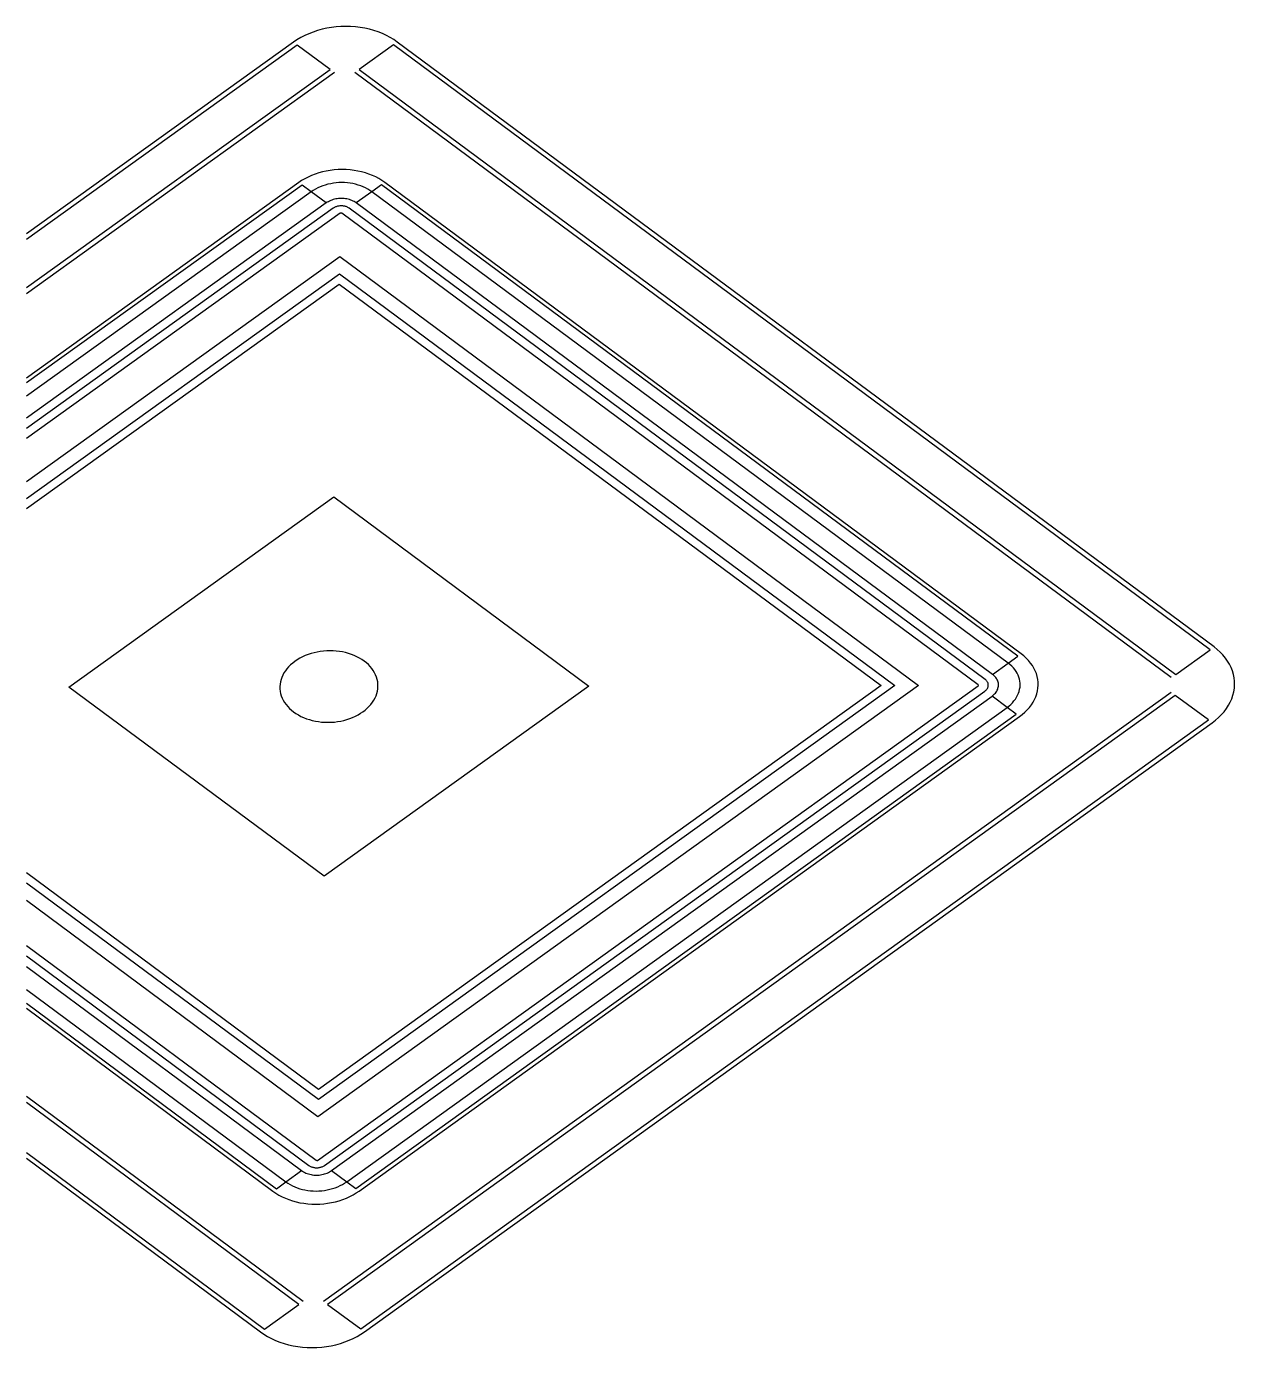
# Model space of a CAD drawing. Extents: x -83 to 83, y -28 to 43.
# Drawn here: x -83.229 to -81.992, y 5.02 to 6.372 of the extents above; entities that cross this region are included whole.
import ezdxf

# ---------------------------------------------------------------- set-up
doc = ezdxf.new("R2010")
doc.units = 0
doc.layers.get('0').update_dxf_attribs({"linetype": 'CONTINUOUS'})

msp = doc.modelspace()

# ---------------------------------------------------------------- linework, layer by layer
for p, q in [((-82.9306, 6.3674), (-82.9352, 6.3659)), ((-82.926, 6.3687), (-82.9306, 6.3674)), ((-82.9213, 6.3698), (-82.926, 6.3687)), ((-82.9164, 6.3706), (-82.9213, 6.3698)), ((-82.9116, 6.3712), (-82.9164, 6.3706)), ((-82.9067, 6.3715), (-82.9116, 6.3712)), ((-82.9017, 6.3717), (-82.9067, 6.3715)), ((-82.8968, 6.3716), (-82.9017, 6.3717)), ((-82.8919, 6.3712), (-82.8968, 6.3716)), ((-82.8871, 6.3706), (-82.8919, 6.3712)), ((-82.8823, 6.3698), (-82.8871, 6.3706)), ((-82.8776, 6.3688), (-82.8823, 6.3698)), ((-82.8731, 6.3675), (-82.8776, 6.3688)), ((-82.8686, 6.3661), (-82.8731, 6.3675)), ((-82.9553, 6.3555), (-83.2286, 6.1595)), ((-82.9517, 6.358), (-82.9553, 6.3555)), ((-82.9478, 6.3602), (-82.9517, 6.358)), ((-82.9438, 6.3623), (-82.9478, 6.3602)), ((-82.9395, 6.3642), (-82.9438, 6.3623)), ((-82.9352, 6.3659), (-82.9395, 6.3642)), ((-82.8643, 6.3644), (-82.8686, 6.3661)), ((-82.8602, 6.3625), (-82.8643, 6.3644)), ((-82.8562, 6.3604), (-82.8602, 6.3625)), ((-82.8525, 6.3582), (-82.8562, 6.3604)), ((-82.849, 6.3557), (-82.8525, 6.3582)), ((-82.0132, 5.7368), (-82.849, 6.3557)), ((-82.9515, 6.3526), (-83.2286, 6.1538)), ((-82.9177, 6.3276), (-82.9515, 6.3526)), ((-82.853, 6.3528), (-82.8881, 6.3277)), ((-82.0173, 5.7339), (-82.853, 6.3528)), ((-83.2286, 6.1046), (-82.9177, 6.3276)), ((-82.8881, 6.3277), (-82.0523, 5.7087)), ((-82.9133, 6.3244), (-83.2286, 6.0982)), ((-82.0569, 5.7054), (-82.8926, 6.3244)), ((-82.9368, 6.2191), (-82.9403, 6.2175)), ((-82.9332, 6.2205), (-82.9368, 6.2191)), ((-82.9294, 6.2217), (-82.9332, 6.2205)), ((-82.9256, 6.2228), (-82.9294, 6.2217)), ((-82.9217, 6.2237), (-82.9256, 6.2228)), ((-82.9177, 6.2243), (-82.9217, 6.2237)), ((-82.9136, 6.2248), (-82.9177, 6.2243)), ((-82.9096, 6.2251), (-82.9136, 6.2248)), ((-82.9055, 6.2252), (-82.9096, 6.2251)), ((-82.9014, 6.2252), (-82.9055, 6.2252)), ((-82.8974, 6.2249), (-82.9014, 6.2252)), ((-82.8933, 6.2244), (-82.8974, 6.2249)), ((-82.8894, 6.2237), (-82.8933, 6.2244)), ((-82.8855, 6.2229), (-82.8894, 6.2237)), ((-82.8817, 6.2218), (-82.8855, 6.2229)), ((-82.878, 6.2206), (-82.8817, 6.2218)), ((-82.8745, 6.2192), (-82.878, 6.2206)), ((-82.8711, 6.2177), (-82.8745, 6.2192)), ((-82.9499, 6.2119), (-83.2286, 6.0119)), ((-82.9465, 6.2094), (-83.2286, 6.007)), ((-82.9469, 6.2139), (-82.9499, 6.2119)), ((-82.9437, 6.2158), (-82.9469, 6.2139)), ((-82.9371, 6.2024), (-82.9465, 6.2094)), ((-82.9403, 6.2175), (-82.9437, 6.2158)), ((-82.9327, 6.2052), (-82.935, 6.2038)), ((-82.9304, 6.2064), (-82.9327, 6.2052)), ((-82.9279, 6.2075), (-82.9304, 6.2064)), ((-82.9253, 6.2085), (-82.9279, 6.2075)), ((-82.9227, 6.2094), (-82.9253, 6.2085)), ((-82.92, 6.2101), (-82.9227, 6.2094)), ((-82.9172, 6.2107), (-82.92, 6.2101)), ((-82.9144, 6.2112), (-82.9172, 6.2107)), ((-82.9116, 6.2116), (-82.9144, 6.2112)), ((-82.9087, 6.2118), (-82.9116, 6.2116)), ((-82.9058, 6.2118), (-82.9087, 6.2118)), ((-82.903, 6.2118), (-82.9058, 6.2118)), ((-82.9001, 6.2116), (-82.903, 6.2118)), ((-82.8973, 6.2112), (-82.9001, 6.2116)), ((-82.8945, 6.2108), (-82.8973, 6.2112)), ((-82.8917, 6.2102), (-82.8945, 6.2108)), ((-82.8891, 6.2094), (-82.8917, 6.2102)), ((-82.8865, 6.2086), (-82.8891, 6.2094)), ((-82.884, 6.2076), (-82.8865, 6.2086)), ((-82.8816, 6.2065), (-82.884, 6.2076)), ((-82.8792, 6.2053), (-82.8816, 6.2065)), ((-82.8771, 6.2039), (-82.8792, 6.2053)), ((-82.8653, 6.2095), (-82.875, 6.2025)), ((-82.8678, 6.2159), (-82.8711, 6.2177)), ((-82.8647, 6.214), (-82.8678, 6.2159)), ((-82.2141, 5.7272), (-82.8653, 6.2095)), ((-82.8617, 6.212), (-82.8647, 6.214)), ((-82.2106, 5.7297), (-82.8617, 6.212)), ((-82.9371, 6.2024), (-83.2286, 5.9933)), ((-82.935, 6.2038), (-82.9371, 6.2024)), ((-82.9217, 6.191), (-82.9371, 6.2024)), ((-82.9207, 6.1917), (-82.9217, 6.191)), ((-82.9195, 6.1923), (-82.9207, 6.1917)), ((-82.9184, 6.1929), (-82.9195, 6.1923)), ((-82.9171, 6.1935), (-82.9184, 6.1929)), ((-82.9159, 6.194), (-82.9171, 6.1935)), ((-82.9146, 6.1944), (-82.9159, 6.194)), ((-82.9132, 6.1948), (-82.9146, 6.1944)), ((-82.9119, 6.1951), (-82.9132, 6.1948)), ((-82.9105, 6.1953), (-82.9119, 6.1951)), ((-82.9091, 6.1955), (-82.9105, 6.1953)), ((-82.9077, 6.1956), (-82.9091, 6.1955)), ((-82.9062, 6.1956), (-82.9077, 6.1956)), ((-82.9048, 6.1956), (-82.9062, 6.1956)), ((-82.9034, 6.1955), (-82.9048, 6.1956)), ((-82.902, 6.1953), (-82.9034, 6.1955)), ((-82.9006, 6.1951), (-82.902, 6.1953)), ((-82.8993, 6.1948), (-82.9006, 6.1951)), ((-82.898, 6.1944), (-82.8993, 6.1948)), ((-82.8967, 6.194), (-82.898, 6.1944)), ((-82.8954, 6.1935), (-82.8967, 6.194)), ((-82.8942, 6.193), (-82.8954, 6.1935)), ((-82.8931, 6.1924), (-82.8942, 6.193)), ((-82.892, 6.1917), (-82.8931, 6.1924)), ((-82.891, 6.191), (-82.892, 6.1917)), ((-82.875, 6.2025), (-82.891, 6.191)), ((-82.875, 6.2025), (-82.8771, 6.2039)), ((-82.2239, 5.7202), (-82.875, 6.2025)), ((-82.9217, 6.191), (-83.2286, 5.9708)), ((-82.9145, 6.1857), (-83.2286, 5.9603)), ((-82.9075, 6.1805), (-83.2286, 5.9501)), ((-82.914, 6.186), (-82.9145, 6.1857)), ((-82.9134, 6.1864), (-82.914, 6.186)), ((-82.9128, 6.1867), (-82.9134, 6.1864)), ((-82.9121, 6.187), (-82.9128, 6.1867)), ((-82.9115, 6.1872), (-82.9121, 6.187)), ((-82.9108, 6.1875), (-82.9115, 6.1872)), ((-82.9101, 6.1877), (-82.9108, 6.1875)), ((-82.9094, 6.1878), (-82.9101, 6.1877)), ((-82.9087, 6.1879), (-82.9094, 6.1878)), ((-82.9079, 6.188), (-82.9087, 6.1879)), ((-82.9072, 6.1881), (-82.9079, 6.188)), ((-82.9065, 6.1807), (-82.9075, 6.1805)), ((-82.9064, 6.1881), (-82.9072, 6.1881)), ((-82.9057, 6.1805), (-82.9065, 6.1807)), ((-82.9057, 6.1881), (-82.9064, 6.1881)), ((-82.9049, 6.188), (-82.9057, 6.1881)), ((-82.2546, 5.6981), (-82.9057, 6.1805)), ((-82.9042, 6.1879), (-82.9049, 6.188)), ((-82.9035, 6.1878), (-82.9042, 6.1879)), ((-82.9028, 6.1877), (-82.9035, 6.1878)), ((-82.9021, 6.1875), (-82.9028, 6.1877)), ((-82.9014, 6.1873), (-82.9021, 6.1875)), ((-82.9008, 6.187), (-82.9014, 6.1873)), ((-82.9001, 6.1867), (-82.9008, 6.187)), ((-82.8995, 6.1864), (-82.9001, 6.1867)), ((-82.899, 6.1861), (-82.8995, 6.1864)), ((-82.8984, 6.1857), (-82.899, 6.1861)), ((-82.2473, 5.7034), (-82.8984, 6.1857)), ((-82.2399, 5.7087), (-82.891, 6.191)), ((-83.2286, 5.9059), (-82.9078, 6.1361)), ((-82.9078, 6.1361), (-82.3156, 5.6974)), ((-83.2286, 5.8886), (-82.9082, 6.1185)), ((-82.9082, 6.1185), (-82.3397, 5.6973)), ((-83.2286, 5.8784), (-82.9085, 6.1081)), ((-82.9085, 6.1081), (-82.3539, 5.6973)), ((-83.1851, 5.6957), (-82.914, 5.8902)), ((-82.914, 5.8902), (-82.6529, 5.6967)), ((-82.9278, 5.7321), (-82.9311, 5.7315)), ((-82.9246, 5.7325), (-82.9278, 5.7321)), ((-82.9213, 5.7327), (-82.9246, 5.7325)), ((-82.918, 5.7328), (-82.9213, 5.7327)), ((-82.9148, 5.7327), (-82.918, 5.7328)), ((-82.9115, 5.7325), (-82.9148, 5.7327)), ((-82.9083, 5.7321), (-82.9115, 5.7325)), ((-82.9051, 5.7316), (-82.9083, 5.7321)), ((-82.0523, 5.7087), (-82.0173, 5.7339)), ((-82.0099, 5.7341), (-82.0132, 5.7368)), ((-82.0069, 5.7314), (-82.0099, 5.7341)), ((-82.9582, 5.7184), (-82.9602, 5.7165)), ((-82.9561, 5.7203), (-82.9582, 5.7184)), ((-82.9538, 5.722), (-82.9561, 5.7203)), ((-82.9514, 5.7237), (-82.9538, 5.722)), ((-82.9488, 5.7252), (-82.9514, 5.7237)), ((-82.9461, 5.7266), (-82.9488, 5.7252)), ((-82.9433, 5.7279), (-82.9461, 5.7266)), ((-82.9403, 5.729), (-82.9433, 5.7279)), ((-82.9373, 5.73), (-82.9403, 5.729)), ((-82.9342, 5.7308), (-82.9373, 5.73)), ((-82.9311, 5.7315), (-82.9342, 5.7308)), ((-82.902, 5.7309), (-82.9051, 5.7316)), ((-82.8989, 5.7301), (-82.902, 5.7309)), ((-82.8959, 5.7291), (-82.8989, 5.7301)), ((-82.8931, 5.7279), (-82.8959, 5.7291)), ((-82.8903, 5.7267), (-82.8931, 5.7279)), ((-82.8877, 5.7253), (-82.8903, 5.7267)), ((-82.8852, 5.7238), (-82.8877, 5.7253)), ((-82.8828, 5.7222), (-82.8852, 5.7238)), ((-82.8806, 5.7204), (-82.8828, 5.7222)), ((-82.8786, 5.7186), (-82.8806, 5.7204)), ((-82.8767, 5.7166), (-82.8786, 5.7186)), ((-82.2399, 5.7087), (-82.2239, 5.7202)), ((-82.2239, 5.7202), (-82.2141, 5.7272)), ((-82.222, 5.7187), (-82.2239, 5.7202)), ((-82.2202, 5.7171), (-82.222, 5.7187)), ((-82.2079, 5.7276), (-82.2106, 5.7297)), ((-82.2054, 5.7253), (-82.2079, 5.7276)), ((-82.2031, 5.7228), (-82.2054, 5.7253)), ((-82.201, 5.7203), (-82.2031, 5.7228)), ((-82.1991, 5.7177), (-82.201, 5.7203)), ((-82.0041, 5.7285), (-82.0069, 5.7314)), ((-82.0016, 5.7254), (-82.0041, 5.7285)), ((-81.9993, 5.7222), (-82.0016, 5.7254)), ((-81.9974, 5.719), (-81.9993, 5.7222)), ((-81.9957, 5.7156), (-81.9974, 5.719)), ((-82.9672, 5.7056), (-82.968, 5.7033)), ((-82.9662, 5.7079), (-82.9672, 5.7056)), ((-82.965, 5.7101), (-82.9662, 5.7079)), ((-82.9636, 5.7123), (-82.965, 5.7101)), ((-82.962, 5.7144), (-82.9636, 5.7123)), ((-82.9602, 5.7165), (-82.962, 5.7144)), ((-82.8751, 5.7146), (-82.8767, 5.7166)), ((-82.8736, 5.7125), (-82.8751, 5.7146)), ((-82.8723, 5.7103), (-82.8736, 5.7125)), ((-82.8712, 5.7081), (-82.8723, 5.7103)), ((-82.8703, 5.7058), (-82.8712, 5.7081)), ((-82.8696, 5.7034), (-82.8703, 5.7058)), ((-82.2389, 5.708), (-82.2399, 5.7087)), ((-82.2381, 5.7072), (-82.2389, 5.708)), ((-82.2373, 5.7063), (-82.2381, 5.7072)), ((-82.2365, 5.7054), (-82.2373, 5.7063)), ((-82.2359, 5.7045), (-82.2365, 5.7054)), ((-82.2185, 5.7154), (-82.2202, 5.7171)), ((-82.2171, 5.7136), (-82.2185, 5.7154)), ((-82.2158, 5.7117), (-82.2171, 5.7136)), ((-82.2146, 5.7098), (-82.2158, 5.7117)), ((-82.2136, 5.7079), (-82.2146, 5.7098)), ((-82.2129, 5.7059), (-82.2136, 5.7079)), ((-82.2123, 5.7038), (-82.2129, 5.7059)), ((-82.1975, 5.715), (-82.1991, 5.7177)), ((-82.1961, 5.7122), (-82.1975, 5.715)), ((-82.195, 5.7094), (-82.1961, 5.7122)), ((-82.1941, 5.7065), (-82.195, 5.7094)), ((-82.1936, 5.7035), (-82.1941, 5.7065)), ((-81.9944, 5.7122), (-81.9957, 5.7156)), ((-81.9933, 5.7087), (-81.9944, 5.7122)), ((-81.9926, 5.7052), (-81.9933, 5.7087)), ((-81.9922, 5.7016), (-81.9926, 5.7052)), ((-82.9239, 5.5021), (-83.1851, 5.6957)), ((-82.969, 5.6985), (-82.9692, 5.6961)), ((-82.9692, 5.6961), (-82.9691, 5.6937)), ((-82.9691, 5.6937), (-82.9688, 5.6913)), ((-82.9686, 5.7009), (-82.969, 5.6985)), ((-82.9688, 5.6913), (-82.9684, 5.689)), ((-82.968, 5.7033), (-82.9686, 5.7009)), ((-82.9307, 5.2113), (-82.2547, 5.6968)), ((-82.3156, 5.6974), (-82.9302, 5.256)), ((-82.3397, 5.6973), (-82.9298, 5.2736)), ((-82.3539, 5.6973), (-82.9295, 5.284)), ((-82.6529, 5.6967), (-82.9239, 5.5021)), ((-82.9234, 5.2063), (-82.2476, 5.6916)), ((-82.8699, 5.6892), (-82.8693, 5.6915)), ((-82.8691, 5.7011), (-82.8696, 5.7034)), ((-82.8693, 5.6915), (-82.869, 5.6939)), ((-82.8688, 5.6987), (-82.8691, 5.7011)), ((-82.869, 5.6939), (-82.8688, 5.6963)), ((-82.8688, 5.6963), (-82.8688, 5.6987)), ((-82.2547, 5.6968), (-82.2543, 5.6974)), ((-82.2543, 5.6974), (-82.2546, 5.6981)), ((-82.2476, 5.6916), (-82.2471, 5.692)), ((-82.2468, 5.703), (-82.2473, 5.7034)), ((-82.2471, 5.692), (-82.2466, 5.6924)), ((-82.2464, 5.7026), (-82.2468, 5.703)), ((-82.2466, 5.6924), (-82.2462, 5.6929)), ((-82.246, 5.7021), (-82.2464, 5.7026)), ((-82.2462, 5.6929), (-82.2458, 5.6934)), ((-82.2456, 5.7017), (-82.246, 5.7021)), ((-82.2458, 5.6934), (-82.2454, 5.6938)), ((-82.2452, 5.7012), (-82.2456, 5.7017)), ((-82.2454, 5.6938), (-82.2451, 5.6943)), ((-82.2449, 5.7007), (-82.2452, 5.7012)), ((-82.2451, 5.6943), (-82.2448, 5.6948)), ((-82.2447, 5.7002), (-82.2449, 5.7007)), ((-82.2448, 5.6948), (-82.2446, 5.6954)), ((-82.2445, 5.6997), (-82.2447, 5.7002)), ((-82.2446, 5.6954), (-82.2444, 5.6959)), ((-82.2443, 5.6991), (-82.2445, 5.6997)), ((-82.2444, 5.6959), (-82.2443, 5.6964)), ((-82.2442, 5.6986), (-82.2443, 5.6991)), ((-82.2443, 5.6964), (-82.2442, 5.697)), ((-82.2442, 5.698), (-82.2442, 5.6986)), ((-82.2442, 5.6975), (-82.2442, 5.698)), ((-82.2442, 5.697), (-82.2442, 5.6975)), ((-82.2362, 5.6905), (-82.2356, 5.6915)), ((-82.2353, 5.7036), (-82.2359, 5.7045)), ((-82.2356, 5.6915), (-82.2351, 5.6924)), ((-82.2348, 5.7026), (-82.2353, 5.7036)), ((-82.2351, 5.6924), (-82.2346, 5.6934)), ((-82.2344, 5.7016), (-82.2348, 5.7026)), ((-82.2346, 5.6934), (-82.2343, 5.6944)), ((-82.2341, 5.7006), (-82.2344, 5.7016)), ((-82.2343, 5.6944), (-82.234, 5.6955)), ((-82.2339, 5.6996), (-82.2341, 5.7006)), ((-82.234, 5.6955), (-82.2339, 5.6965)), ((-82.2338, 5.6986), (-82.2339, 5.6996)), ((-82.2339, 5.6965), (-82.2338, 5.6975)), ((-82.2338, 5.6975), (-82.2338, 5.6986)), ((-82.2133, 5.6893), (-82.2126, 5.6913)), ((-82.2126, 5.6913), (-82.2121, 5.6934)), ((-82.2118, 5.7017), (-82.2123, 5.7038)), ((-82.2121, 5.6934), (-82.2117, 5.6955)), ((-82.2116, 5.6997), (-82.2118, 5.7017)), ((-82.2117, 5.6955), (-82.2116, 5.6976)), ((-82.2116, 5.6976), (-82.2116, 5.6997)), ((-82.1946, 5.6887), (-82.1938, 5.6917)), ((-82.1938, 5.6917), (-82.1934, 5.6946)), ((-82.1932, 5.7006), (-82.1936, 5.7035)), ((-82.1934, 5.6946), (-82.1932, 5.6976)), ((-82.1932, 5.6976), (-82.1932, 5.7006)), ((-81.993, 5.6908), (-81.9924, 5.6944)), ((-81.9924, 5.6944), (-81.9922, 5.698)), ((-81.9922, 5.698), (-81.9922, 5.7016)), ((-82.9684, 5.689), (-82.9677, 5.6866)), ((-82.9677, 5.6866), (-82.9668, 5.6844)), ((-82.9668, 5.6844), (-82.9657, 5.6821)), ((-82.9657, 5.6821), (-82.9644, 5.6799)), ((-82.9644, 5.6799), (-82.9629, 5.6778)), ((-82.9629, 5.6778), (-82.9612, 5.6758)), ((-82.9246, 5.0672), (-82.0572, 5.6903)), ((-82.0529, 5.6871), (-82.9203, 5.064)), ((-82.9162, 5.2009), (-82.2404, 5.6863)), ((-82.8778, 5.676), (-82.876, 5.678)), ((-82.876, 5.678), (-82.8744, 5.6801)), ((-82.8744, 5.6801), (-82.873, 5.6823)), ((-82.873, 5.6823), (-82.8718, 5.6845)), ((-82.8718, 5.6845), (-82.8707, 5.6868)), ((-82.8707, 5.6868), (-82.8699, 5.6892)), ((-82.2404, 5.6863), (-82.2395, 5.6871)), ((-82.225, 5.6749), (-82.2404, 5.6863)), ((-82.2395, 5.6871), (-82.2385, 5.6879)), ((-82.2385, 5.6879), (-82.2377, 5.6887)), ((-82.2377, 5.6887), (-82.2369, 5.6896)), ((-82.2369, 5.6896), (-82.2362, 5.6905)), ((-82.223, 5.6764), (-82.2211, 5.678)), ((-82.2211, 5.678), (-82.2194, 5.6797)), ((-82.2194, 5.6797), (-82.2179, 5.6815)), ((-82.2179, 5.6815), (-82.2165, 5.6834)), ((-82.2165, 5.6834), (-82.2152, 5.6853)), ((-82.2152, 5.6853), (-82.2142, 5.6873)), ((-82.2142, 5.6873), (-82.2133, 5.6893)), ((-82.2001, 5.6775), (-82.1983, 5.6802)), ((-82.1983, 5.6802), (-82.1968, 5.683)), ((-82.1968, 5.683), (-82.1956, 5.6858)), ((-82.1956, 5.6858), (-82.1946, 5.6887)), ((-82.019, 5.662), (-82.0529, 5.6871)), ((-81.9984, 5.677), (-81.9966, 5.6803)), ((-81.9966, 5.6803), (-81.9951, 5.6838)), ((-81.9951, 5.6838), (-81.9939, 5.6873)), ((-81.9939, 5.6873), (-81.993, 5.6908)), ((-82.9612, 5.6758), (-82.9594, 5.6739)), ((-82.9594, 5.6739), (-82.9573, 5.672)), ((-82.9573, 5.672), (-82.9551, 5.6703)), ((-82.9551, 5.6703), (-82.9528, 5.6686)), ((-82.9528, 5.6686), (-82.9503, 5.6671)), ((-82.9503, 5.6671), (-82.9476, 5.6657)), ((-82.9476, 5.6657), (-82.9449, 5.6645)), ((-82.9449, 5.6645), (-82.942, 5.6633)), ((-82.9008, 5.1895), (-82.225, 5.6749)), ((-82.8976, 5.6634), (-82.8947, 5.6646)), ((-82.8947, 5.6646), (-82.8919, 5.6658)), ((-82.8919, 5.6658), (-82.8892, 5.6672)), ((-82.8914, 5.1825), (-82.2156, 5.6679)), ((-82.8892, 5.6672), (-82.8866, 5.6688)), ((-82.888, 5.18), (-82.2122, 5.6654)), ((-82.8866, 5.6688), (-82.8842, 5.6704)), ((-82.8842, 5.6704), (-82.8819, 5.6722)), ((-82.8819, 5.6722), (-82.8797, 5.674)), ((-82.8797, 5.674), (-82.8778, 5.676)), ((-82.225, 5.6749), (-82.223, 5.6764)), ((-82.2156, 5.6679), (-82.225, 5.6749)), ((-82.2122, 5.6654), (-82.2094, 5.6676)), ((-82.2094, 5.6676), (-82.2067, 5.6699)), ((-82.2067, 5.6699), (-82.2043, 5.6723)), ((-82.2043, 5.6723), (-82.2021, 5.6748)), ((-82.2021, 5.6748), (-82.2001, 5.6775)), ((-82.0117, 5.6618), (-82.0085, 5.6645)), ((-82.0085, 5.6645), (-82.0056, 5.6675)), ((-82.0056, 5.6675), (-82.0029, 5.6705)), ((-82.0029, 5.6705), (-82.0005, 5.6737)), ((-82.0005, 5.6737), (-81.9984, 5.677)), ((-82.942, 5.6633), (-82.939, 5.6624)), ((-82.939, 5.6624), (-82.936, 5.6615)), ((-82.936, 5.6615), (-82.9329, 5.6608)), ((-82.9329, 5.6608), (-82.9297, 5.6603)), ((-82.9297, 5.6603), (-82.9265, 5.6599)), ((-82.9265, 5.6599), (-82.9232, 5.6597)), ((-82.9232, 5.6597), (-82.9199, 5.6596)), ((-82.9199, 5.6596), (-82.9166, 5.6597)), ((-82.9166, 5.6597), (-82.9134, 5.6599)), ((-82.9134, 5.6599), (-82.9101, 5.6603)), ((-82.9101, 5.6603), (-82.9069, 5.6609)), ((-82.9069, 5.6609), (-82.9037, 5.6616)), ((-82.9037, 5.6616), (-82.9006, 5.6624)), ((-82.9006, 5.6624), (-82.8976, 5.6634)), ((-82.8864, 5.0389), (-82.019, 5.662)), ((-82.8826, 5.036), (-82.0152, 5.6591)), ((-82.0152, 5.6591), (-82.0117, 5.6618)), ((-82.9295, 5.284), (-83.2286, 5.5057)), ((-82.9298, 5.2736), (-83.2286, 5.4951)), ((-82.9302, 5.256), (-83.2286, 5.4772)), ((-83.2286, 5.4312), (-82.9322, 5.2115)), ((-83.2286, 5.4206), (-82.9395, 5.2062)), ((-83.2286, 5.4097), (-82.947, 5.2009)), ((-83.2286, 5.3863), (-82.963, 5.1894)), ((-83.2286, 5.3721), (-82.9728, 5.1824)), ((-83.2286, 5.367), (-82.9763, 5.1799)), ((-83.2286, 5.2772), (-82.9454, 5.0672)), ((-82.9499, 5.0639), (-83.2286, 5.2706)), ((-83.2286, 5.2194), (-82.985, 5.0387)), ((-83.2286, 5.2135), (-82.9891, 5.0358)), ((-82.9395, 5.2062), (-82.939, 5.2059)), ((-82.939, 5.2059), (-82.9384, 5.2055)), ((-82.9384, 5.2055), (-82.9378, 5.2052)), ((-82.9378, 5.2052), (-82.9372, 5.2049)), ((-82.9372, 5.2049), (-82.9365, 5.2047)), ((-82.9365, 5.2047), (-82.9359, 5.2044)), ((-82.9322, 5.2115), (-82.9315, 5.2112)), ((-82.9315, 5.2112), (-82.9307, 5.2113)), ((-82.9272, 5.2045), (-82.9265, 5.2047)), ((-82.9265, 5.2047), (-82.9258, 5.2049)), ((-82.9258, 5.2049), (-82.9252, 5.2052)), ((-82.9252, 5.2052), (-82.9246, 5.2056)), ((-82.9246, 5.2056), (-82.924, 5.2059)), ((-82.924, 5.2059), (-82.9234, 5.2063)), ((-82.963, 5.1894), (-82.947, 5.2009)), ((-82.947, 5.2009), (-82.946, 5.2002)), ((-82.946, 5.2002), (-82.9449, 5.1995)), ((-82.9449, 5.1995), (-82.9437, 5.1989)), ((-82.9437, 5.1989), (-82.9425, 5.1984)), ((-82.9425, 5.1984), (-82.9413, 5.1979)), ((-82.9413, 5.1979), (-82.94, 5.1975)), ((-82.94, 5.1975), (-82.9387, 5.1971)), ((-82.9387, 5.1971), (-82.9373, 5.1968)), ((-82.9373, 5.1968), (-82.936, 5.1966)), ((-82.936, 5.1966), (-82.9346, 5.1964)), ((-82.9359, 5.2044), (-82.9352, 5.2043)), ((-82.9352, 5.2043), (-82.9345, 5.2041)), ((-82.9346, 5.1964), (-82.9331, 5.1963)), ((-82.9345, 5.2041), (-82.9338, 5.204)), ((-82.9338, 5.204), (-82.933, 5.2039)), ((-82.9331, 5.1963), (-82.9317, 5.1963)), ((-82.933, 5.2039), (-82.9323, 5.2038)), ((-82.9323, 5.2038), (-82.9315, 5.2038)), ((-82.9317, 5.1963), (-82.9303, 5.1963)), ((-82.9315, 5.2038), (-82.9308, 5.2038)), ((-82.9308, 5.2038), (-82.93, 5.2039)), ((-82.9303, 5.1963), (-82.9289, 5.1964)), ((-82.93, 5.2039), (-82.9293, 5.204)), ((-82.9293, 5.204), (-82.9286, 5.2041)), ((-82.9289, 5.1964), (-82.9275, 5.1966)), ((-82.9286, 5.2041), (-82.9279, 5.2043)), ((-82.9279, 5.2043), (-82.9272, 5.2045)), ((-82.9275, 5.1966), (-82.9261, 5.1968)), ((-82.9261, 5.1968), (-82.9247, 5.1971)), ((-82.9247, 5.1971), (-82.9234, 5.1975)), ((-82.9234, 5.1975), (-82.9221, 5.1979)), ((-82.9221, 5.1979), (-82.9208, 5.1984)), ((-82.9208, 5.1984), (-82.9196, 5.199)), ((-82.9196, 5.199), (-82.9184, 5.1996)), ((-82.9184, 5.1996), (-82.9173, 5.2002)), ((-82.9173, 5.2002), (-82.9162, 5.2009)), ((-82.9162, 5.2009), (-82.9008, 5.1895)), ((-82.9763, 5.1799), (-82.9733, 5.1778)), ((-82.9733, 5.1778), (-82.9702, 5.1759)), ((-82.9728, 5.1824), (-82.963, 5.1894)), ((-82.963, 5.1894), (-82.9609, 5.1879)), ((-82.9609, 5.1879), (-82.9587, 5.1866)), ((-82.9587, 5.1866), (-82.9564, 5.1854)), ((-82.9564, 5.1854), (-82.954, 5.1843)), ((-82.954, 5.1843), (-82.9515, 5.1833)), ((-82.9515, 5.1833), (-82.9489, 5.1824)), ((-82.9489, 5.1824), (-82.9462, 5.1817)), ((-82.9462, 5.1817), (-82.9435, 5.1811)), ((-82.9435, 5.1811), (-82.9407, 5.1806)), ((-82.9407, 5.1806), (-82.9379, 5.1803)), ((-82.9379, 5.1803), (-82.935, 5.1801)), ((-82.935, 5.1801), (-82.9321, 5.18)), ((-82.9321, 5.18), (-82.9293, 5.1801)), ((-82.9293, 5.1801), (-82.9264, 5.1803)), ((-82.9264, 5.1803), (-82.9235, 5.1807)), ((-82.9235, 5.1807), (-82.9207, 5.1812)), ((-82.9207, 5.1812), (-82.918, 5.1818)), ((-82.918, 5.1818), (-82.9152, 5.1825)), ((-82.9152, 5.1825), (-82.9126, 5.1834)), ((-82.9126, 5.1834), (-82.91, 5.1844)), ((-82.91, 5.1844), (-82.9076, 5.1855)), ((-82.9076, 5.1855), (-82.9052, 5.1867)), ((-82.9052, 5.1867), (-82.9029, 5.1881)), ((-82.9029, 5.1881), (-82.9008, 5.1895)), ((-82.9008, 5.1895), (-82.8914, 5.1825)), ((-82.8943, 5.1761), (-82.8911, 5.178)), ((-82.8911, 5.178), (-82.888, 5.18)), ((-82.9702, 5.1759), (-82.967, 5.1742)), ((-82.967, 5.1742), (-82.9635, 5.1726)), ((-82.9635, 5.1726), (-82.96, 5.1712)), ((-82.96, 5.1712), (-82.9563, 5.17)), ((-82.9563, 5.17), (-82.9525, 5.169)), ((-82.9525, 5.169), (-82.9486, 5.1681)), ((-82.9486, 5.1681), (-82.9446, 5.1675)), ((-82.9446, 5.1675), (-82.9406, 5.167)), ((-82.9406, 5.167), (-82.9366, 5.1667)), ((-82.9366, 5.1667), (-82.9325, 5.1666)), ((-82.9325, 5.1666), (-82.9284, 5.1667)), ((-82.9284, 5.1667), (-82.9243, 5.167)), ((-82.9243, 5.167), (-82.9203, 5.1675)), ((-82.9203, 5.1675), (-82.9163, 5.1682)), ((-82.9163, 5.1682), (-82.9124, 5.1691)), ((-82.9124, 5.1691), (-82.9085, 5.1701)), ((-82.9085, 5.1701), (-82.9048, 5.1714)), ((-82.9048, 5.1714), (-82.9011, 5.1728)), ((-82.9011, 5.1728), (-82.8976, 5.1743)), ((-82.8976, 5.1743), (-82.8943, 5.1761)), ((-82.985, 5.0387), (-82.9499, 5.0639)), ((-82.9203, 5.064), (-82.8864, 5.0389)), ((-82.9891, 5.0358), (-82.9855, 5.0334)), ((-82.9855, 5.0334), (-82.9818, 5.0311)), ((-82.9818, 5.0311), (-82.9778, 5.029)), ((-82.9778, 5.029), (-82.9737, 5.0271)), ((-82.8984, 5.0273), (-82.8941, 5.0292)), ((-82.8941, 5.0292), (-82.8901, 5.0313)), ((-82.8901, 5.0313), (-82.8862, 5.0336)), ((-82.8862, 5.0336), (-82.8826, 5.036)), ((-82.9737, 5.0271), (-82.9694, 5.0254)), ((-82.9694, 5.0254), (-82.9649, 5.024)), ((-82.9649, 5.024), (-82.9604, 5.0227)), ((-82.9604, 5.0227), (-82.9557, 5.0217)), ((-82.9557, 5.0217), (-82.9509, 5.0209)), ((-82.9509, 5.0209), (-82.946, 5.0203)), ((-82.946, 5.0203), (-82.9412, 5.0199)), ((-82.9412, 5.0199), (-82.9362, 5.0198)), ((-82.9362, 5.0198), (-82.9313, 5.02)), ((-82.9313, 5.02), (-82.9264, 5.0203)), ((-82.9264, 5.0203), (-82.9215, 5.0209)), ((-82.9215, 5.0209), (-82.9167, 5.0217)), ((-82.9167, 5.0217), (-82.9119, 5.0228)), ((-82.9119, 5.0228), (-82.9073, 5.0241)), ((-82.9073, 5.0241), (-82.9028, 5.0256)), ((-82.9028, 5.0256), (-82.8984, 5.0273))]:
    msp.add_line(p, q)

doc.saveas('drawing.dxf')
